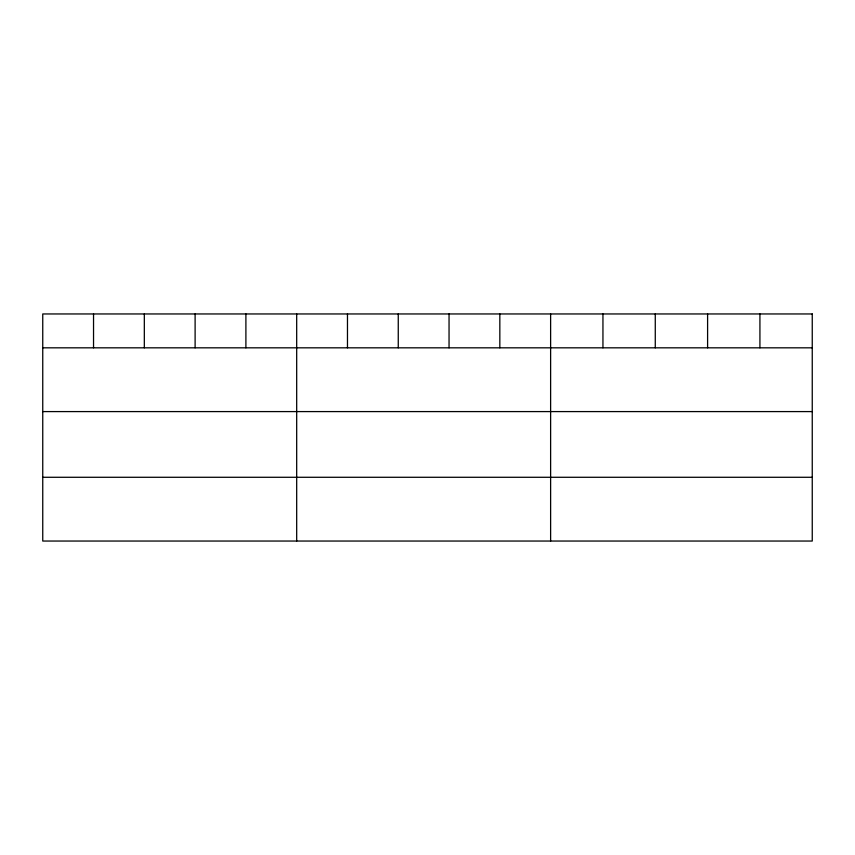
<?xml version="1.0" encoding="UTF-8"?>
<svg xmlns="http://www.w3.org/2000/svg" width="855" height="855" viewBox="0 0 855 855"><rect width="100%" height="100%" fill="white"/><g stroke="black" fill="none" stroke-linecap="round" stroke-linejoin="round"><path stroke-width="1.28" d="M42.75 347.825L812.25 347.825M42.75 411.586L812.25 411.586M42.75 477.282L812.25 477.282M759.924 313.956L759.924 347.825M707.598 313.956L707.598 347.825M655.272 313.956L655.272 347.825M602.946 313.956L602.946 347.825M550.62 313.956L550.62 541.044M499.833 313.956L499.833 347.825M449.046 313.956L449.046 347.825M398.259 313.956L398.259 347.825M347.472 313.956L347.472 347.825M296.685 313.956L296.685 541.044M245.898 313.956L245.898 347.825M195.111 313.956L195.111 347.825M144.324 313.956L144.324 347.825M93.537 313.956L93.537 347.825M812.25 313.956L42.75 313.956L42.75 541.044L812.25 541.044L812.25 313.956"/></g></svg>
